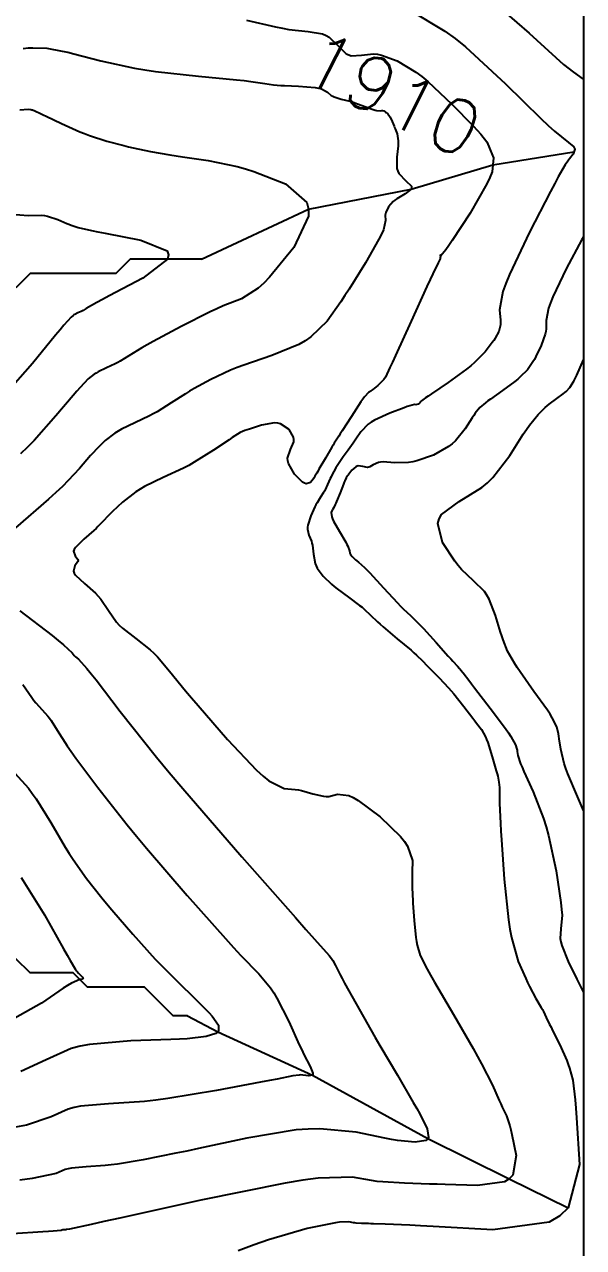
# Model space of a CAD drawing. Header units: metres. Extents: x 837117 to 838479, y 1189012 to 1191015.
# Drawn here: x 838437.4 to 838476.5, y 1189099.2 to 1189184.9 of the extents above; entities that cross this region are included whole.
import ezdxf

# ---------------------------------------------------------------- set-up
doc = ezdxf.new("R2010")
doc.units = ezdxf.units.M
doc.header["$LTSCALE"] = 0.3
for name, color, linetype in [('COTAS 10', 1, 'Continuous'), ('COTAS INT', 252, 'Continuous'), ('DRENAJE', 5, 'Continuous'), ('MARCO IMP', 130, 'Continuous')]:
    doc.layers.add(name, color=color, linetype=linetype)
doc.styles.get("Standard").update_dxf_attribs({"font": 'simplex.shx'})

msp = doc.modelspace()

# ---------------------------------------------------------------- linework, layer by layer
at = {"layer": 'COTAS 10'}
msp.add_lwpolyline([(838452.934, 1189185.171), (838454.958, 1189184.704), (838455.442, 1189184.611), (838455.893, 1189184.535), (838457.245, 1189184.39), (838458.259, 1189184.211), (838458.496, 1189184.112), (838458.715, 1189183.992), (838459.348, 1189183.382), (838459.909, 1189182.826), (838460.082, 1189182.742), (838460.263, 1189182.687), (838460.98, 1189182.736), (838461.83, 1189182.824), (838462.094, 1189182.793), (838462.371, 1189182.738), (838463.474, 1189182.339), (838464.783, 1189181.533), (838465.19, 1189181.222), (838465.615, 1189180.873), (838467.308, 1189179.292), (838468.789, 1189177.774), (838469.079, 1189177.464), (838469.318, 1189177.202), (838469.751, 1189176.656), (838469.878, 1189176.341), (838469.925, 1189176.226), (838469.976, 1189176.098), (838470.204, 1189175.535), (838470.112, 1189174.549), (838469.963, 1189174.155), (838469.759, 1189173.709), (838468.576, 1189171.66), (838467.33, 1189169.75), (838467.087, 1189169.39), (838466.889, 1189169.104), (838466.54, 1189168.686), (838466.498, 1189168.715), (838466.492, 1189168.712), (838466.489, 1189168.704), (838466.5, 1189168.634), (838466.493, 1189168.505), (838466.48, 1189168.459), (838466.461, 1189168.41), (838466.348, 1189168.195), (838465.967, 1189167.42), (838465.779, 1189167.017), (838465.554, 1189166.532), (838464.443, 1189164.1), (838463.35, 1189161.695), (838463.137, 1189161.226), (838462.963, 1189160.844), (838462.659, 1189160.176), (838462.544, 1189160.021), (838462.49, 1189159.963), (838462.426, 1189159.897), (838462.112, 1189159.6), (838461.782, 1189159.315), (838461.707, 1189159.256), (838461.64, 1189159.206), (838461.458, 1189159.097), (838461.195, 1189158.809), (838461.076, 1189158.646), (838460.938, 1189158.447), (838460.271, 1189157.427), (838459.625, 1189156.41), (838459.498, 1189156.212), (838459.395, 1189156.05), (838459.213, 1189155.77), (838459.077, 1189155.55), (838459.002, 1189155.426), (838458.912, 1189155.275), (838458.456, 1189154.501), (838458.003, 1189153.727), (838457.915, 1189153.576), (838457.844, 1189153.453), (838457.721, 1189153.234), (838457.664, 1189153.141), (838457.633, 1189153.097), (838457.596, 1189153.045), (838457.41, 1189152.79), (838457.101, 1189152.696), (838456.988, 1189152.745), (838456.862, 1189152.827), (838456.303, 1189153.395), (838455.871, 1189154.132), (838455.824, 1189154.321), (838455.809, 1189154.502), (838456.017, 1189155.102), (838456.254, 1189155.658), (838456.256, 1189155.811), (838456.232, 1189155.965), (838455.916, 1189156.521), (838455.321, 1189156.905), (838455.12, 1189156.951), (838454.903, 1189156.97), (838453.991, 1189156.821), (838453.145, 1189156.547), (838452.971, 1189156.488), (838452.822, 1189156.436), (838452.499, 1189156.308), (838452.117, 1189156.066), (838451.931, 1189155.943), (838451.709, 1189155.795), (838450.619, 1189155.055), (838449.279, 1189154.213), (838448.901, 1189154.001), (838448.519, 1189153.798), (838447.113, 1189153.139), (838445.806, 1189152.511), (838445.486, 1189152.327), (838445.185, 1189152.138), (838444.252, 1189151.421), (838443.549, 1189150.763), (838443.394, 1189150.611), (838443.256, 1189150.473), (838442.899, 1189150.087), (838442.542, 1189149.713), (838442.404, 1189149.584), (838442.25, 1189149.444), (838441.55, 1189148.842), (838440.963, 1189148.251), (838440.88, 1189148.118), (838440.83, 1189147.997), (838440.938, 1189147.67), (838441.138, 1189147.415), (838441.148, 1189147.339), (838441.137, 1189147.262), (838440.931, 1189146.964), (838440.829, 1189146.585), (838440.883, 1189146.456), (838440.973, 1189146.318), (838441.598, 1189145.73), (838442.377, 1189145.041), (838442.564, 1189144.837), (838442.738, 1189144.629), (838443.266, 1189143.832), (838443.831, 1189143.025), (838444.029, 1189142.81), (838444.246, 1189142.598), (838445.179, 1189141.867), (838446.183, 1189141.088), (838446.444, 1189140.848), (838446.698, 1189140.596), (838447.553, 1189139.598), (838448.664, 1189138.213), (838449.079, 1189137.718), (838449.54, 1189137.174), (838451.592, 1189134.806), (838453.636, 1189132.646), (838454.092, 1189132.234), (838454.5, 1189131.901), (838455.577, 1189131.371), (838456.349, 1189131.311), (838456.565, 1189131.275), (838456.782, 1189131.231), (838457.575, 1189131.001), (838458.325, 1189130.823), (838458.516, 1189130.811), (838458.699, 1189130.816), (838459.298, 1189130.968), (838460.089, 1189130.882), (838460.394, 1189130.736), (838460.735, 1189130.538), (838462.277, 1189129.381), (838463.708, 1189127.999), (838463.98, 1189127.658), (838464.198, 1189127.336), (838464.537, 1189126.323), (838464.528, 1189125.505), (838464.527, 1189125.305), (838464.526, 1189125.116), (838464.526, 1189124.531), (838464.549, 1189123.853), (838464.562, 1189123.606), (838464.578, 1189123.333), (838464.66, 1189122.135), (838464.787, 1189120.927), (838464.831, 1189120.649), (838464.879, 1189120.395), (838465.083, 1189119.682), (838465.578, 1189118.711), (838465.809, 1189118.296), (838466.082, 1189117.816), (838467.405, 1189115.554), (838468.79, 1189113.162), (838469.102, 1189112.602), (838469.382, 1189112.085), (838470.134, 1189110.584), (838470.619, 1189109.519), (838470.731, 1189109.277), (838470.833, 1189109.058), (838471.12, 1189108.455), (838471.361, 1189107.751), (838471.434, 1189107.468), (838471.509, 1189107.146), (838471.801, 1189105.665), (838471.574, 1189104.29), (838471.322, 1189104.034), (838470.988, 1189103.833), (838469.098, 1189103.56), (838466.839, 1189103.635), (838466.273, 1189103.653), (838465.731, 1189103.67), (838463.989, 1189103.722), (838462.471, 1189103.816), (838462.071, 1189103.859), (838461.68, 1189103.91), (838460.342, 1189104.156), (838457.938, 1189104.087), (838456.875, 1189103.94), (838455.639, 1189103.738), (838449.742, 1189102.543), (838444.06, 1189101.284), (838442.959, 1189101.04), (838442.064, 1189100.843), (838440.541, 1189100.51), (838440.37, 1189100.482), (838440.328, 1189100.476), (838440.289, 1189100.472), (838440.164, 1189100.463), (838440.066, 1189100.455), (838440.043, 1189100.45), (838440.023, 1189100.445), (838439.964, 1189100.418), (838439.414, 1189100.363), (838439.084, 1189100.34), (838438.677, 1189100.313), (838436.565, 1189100.188)], dxfattribs=at)
at = {"layer": 'COTAS INT'}
for points in [[(838470.119, 1189186.512), (838472.705, 1189184.266), (838475.123, 1189182.075), (838475.804, 1189181.544), (838476.488, 1189181.047), (838476.514, 1189181.031)], [(838464.399, 1189185.854), (838466.813, 1189184.414), (838467.525, 1189183.885), (838468.257, 1189183.3), (838471.06, 1189180.718), (838473.517, 1189178.294), (838474.031, 1189177.808), (838474.473, 1189177.402), (838475.468, 1189176.608), (838475.835, 1189176.319), (838475.882, 1189176.233), (838475.904, 1189176.143), (838475.786, 1189175.795), (838475.533, 1189175.459), (838475.471, 1189175.376), (838475.412, 1189175.299), (838475.226, 1189175.058), (838474.745, 1189174.205), (838474.5, 1189173.742), (838474.206, 1189173.18), (838472.741, 1189170.33), (838471.335, 1189167.37), (838471.078, 1189166.738), (838470.879, 1189166.188), (838470.638, 1189164.881), (838470.711, 1189164.177), (838470.71, 1189164.007), (838470.7, 1189163.849), (838470.587, 1189163.368), (838470.334, 1189162.904), (838470.237, 1189162.755), (838470.127, 1189162.598), (838469.632, 1189161.96), (838468.886, 1189161.207), (838468.618, 1189160.978), (838468.325, 1189160.74), (838467.044, 1189159.806), (838465.872, 1189159.004), (838465.647, 1189158.849), (838465.465, 1189158.724), (838465.166, 1189158.515), (838465.144, 1189158.487), (838465.137, 1189158.477), (838465.129, 1189158.465), (838465.095, 1189158.411), (838465.048, 1189158.353), (838465.032, 1189158.338), (838465.014, 1189158.325), (838464.94, 1189158.283), (838464.85, 1189158.255), (838464.823, 1189158.251), (838464.796, 1189158.249), (838464.687, 1189158.254), (838464.352, 1189158.171), (838464.181, 1189158.113), (838463.976, 1189158.04), (838462.953, 1189157.652), (838461.886, 1189157.156), (838461.653, 1189157.016), (838461.448, 1189156.874), (838460.933, 1189156.351), (838460.591, 1189155.832), (838460.495, 1189155.693), (838460.397, 1189155.555), (838460.039, 1189155.075), (838459.688, 1189154.598), (838459.594, 1189154.463), (838459.503, 1189154.325), (838459.187, 1189153.817), (838458.912, 1189153.324), (838458.846, 1189153.197), (838458.785, 1189153.073), (838458.601, 1189152.659), (838458.432, 1189152.286), (838458.38, 1189152.188), (838458.326, 1189152.092), (838458.111, 1189151.767), (838457.866, 1189151.378), (838457.793, 1189151.242), (838457.717, 1189151.095), (838457.424, 1189150.459), (838457.217, 1189149.816), (838457.196, 1189149.664), (838457.191, 1189149.523), (838457.301, 1189149.106), (838457.477, 1189148.695), (838457.514, 1189148.557), (838457.544, 1189148.409), (838457.61, 1189147.79), (838457.734, 1189147.133), (838457.802, 1189146.962), (838457.885, 1189146.795), (838458.303, 1189146.232), (838458.886, 1189145.683), (838459.073, 1189145.525), (838459.27, 1189145.364), (838460.074, 1189144.764), (838460.842, 1189144.198), (838461.017, 1189144.059), (838461.175, 1189143.927), (838461.609, 1189143.516), (838462.096, 1189143.043), (838462.286, 1189142.872), (838462.501, 1189142.684), (838463.48, 1189141.861), (838464.444, 1189141.054), (838464.649, 1189140.875), (838464.827, 1189140.717), (838465.249, 1189140.307), (838465.577, 1189139.955), (838465.696, 1189139.833), (838465.827, 1189139.699), (838466.403, 1189139.127), (838467.069, 1189138.427), (838467.257, 1189138.213), (838467.446, 1189137.99), (838468.145, 1189137.111), (838468.766, 1189136.292), (838468.906, 1189136.108), (838469.032, 1189135.941), (838469.375, 1189135.491), (838469.645, 1189134.998), (838469.726, 1189134.804), (838469.809, 1189134.585), (838470.13, 1189133.589), (838470.406, 1189132.611), (838470.462, 1189132.404), (838470.508, 1189132.225), (838470.598, 1189131.808), (838470.624, 1189131.436), (838470.629, 1189131.285), (838470.634, 1189131.112), (838470.645, 1189130.315), (838470.697, 1189128.934), (838470.727, 1189128.394), (838470.765, 1189127.786), (838470.958, 1189125.019), (838471.256, 1189122.18), (838471.359, 1189121.526), (838471.471, 1189120.929), (838471.951, 1189119.252), (838472.467, 1189118.063), (838472.603, 1189117.774), (838472.734, 1189117.503), (838473.181, 1189116.672), (838473.552, 1189116.032), (838473.635, 1189115.882), (838473.71, 1189115.744), (838473.911, 1189115.343), (838474.144, 1189114.85), (838474.239, 1189114.654), (838474.347, 1189114.432), (838474.847, 1189113.414), (838475.344, 1189112.313), (838475.451, 1189112.038), (838475.544, 1189111.775), (838475.767, 1189110.936), (838475.919, 1189109.573), (838475.968, 1189108.981), (838476.019, 1189108.295), (838476.227, 1189105.044), (838475.435, 1189101.995), (838474.856, 1189101.436), (838474.121, 1189101.002), (838470.165, 1189100.468), (838465.985, 1189100.696), (838465.109, 1189100.742), (838464.354, 1189100.78), (838462.643, 1189100.859), (838461.83, 1189100.886), (838461.641, 1189100.893), (838461.469, 1189100.898), (838460.978, 1189100.913), (838460.606, 1189100.936), (838460.508, 1189100.947), (838460.412, 1189100.959), (838460.084, 1189101.019), (838459.447, 1189100.992), (838459.157, 1189100.949), (838458.817, 1189100.892), (838457.178, 1189100.556), (838454.475, 1189099.755), (838453.464, 1189099.404), (838452.341, 1189098.997)], [(838437.308, 1189183.202), (838437.661, 1189183.232), (838437.989, 1189183.249), (838438.964, 1189183.218), (838440.037, 1189183.019), (838440.426, 1189182.931), (838440.856, 1189182.828), (838442.741, 1189182.341), (838445.094, 1189181.82), (838445.819, 1189181.696), (838446.574, 1189181.582), (838449.567, 1189181.246), (838452.224, 1189181.001), (838452.769, 1189180.945), (838453.23, 1189180.894), (838454.205, 1189180.751), (838454.831, 1189180.652), (838455.072, 1189180.629), (838455.343, 1189180.608), (838455.598, 1189180.596), (838456.566, 1189180.546), (838457.741, 1189180.453), (838457.98, 1189180.412), (838458.183, 1189180.365), (838458.606, 1189180.141), (838458.864, 1189179.905), (838458.963, 1189179.85), (838459.073, 1189179.8), (838459.568, 1189179.657), (838460.168, 1189179.509), (838460.344, 1189179.456), (838460.524, 1189179.397), (838461.209, 1189179.141), (838461.807, 1189178.915), (838461.932, 1189178.876), (838462.039, 1189178.846), (838462.281, 1189178.821), (838462.4, 1189178.846), (838462.43, 1189178.848), (838462.458, 1189178.847), (838462.549, 1189178.824), (838462.641, 1189178.767), (838462.669, 1189178.746), (838462.699, 1189178.721), (838462.817, 1189178.611), (838462.942, 1189178.451), (838462.977, 1189178.394), (838463.011, 1189178.333), (838463.132, 1189178.071), (838463.257, 1189177.76), (838463.293, 1189177.668), (838463.329, 1189177.574), (838463.467, 1189177.214), (838463.552, 1189176.737), (838463.555, 1189176.587), (838463.555, 1189176.569), (838463.549, 1189176.385), (838463.454, 1189175.592), (838463.458, 1189174.793), (838463.514, 1189174.605), (838463.594, 1189174.433), (838464.083, 1189173.933), (838464.47, 1189173.546), (838464.486, 1189173.445), (838464.462, 1189173.346), (838464.045, 1189173.008), (838463.454, 1189172.674), (838463.32, 1189172.576), (838463.198, 1189172.477), (838462.866, 1189172.099), (838462.685, 1189171.716), (838462.658, 1189171.613), (838462.642, 1189171.512), (838462.669, 1189171.156), (838462.51, 1189170.487), (838462.376, 1189170.189), (838462.203, 1189169.841), (838461.257, 1189168.176), (838460.116, 1189166.342), (838459.821, 1189165.889), (838459.534, 1189165.458), (838458.576, 1189164.097), (838457.434, 1189162.994), (838457.033, 1189162.725), (838456.595, 1189162.472), (838454.704, 1189161.693), (838452.751, 1189161.026), (838452.273, 1189160.843), (838451.823, 1189160.662), (838450.426, 1189160.015), (838449.26, 1189159.374), (838448.955, 1189159.195), (838448.659, 1189159.017), (838447.654, 1189158.368), (838446.686, 1189157.76), (838446.412, 1189157.607), (838446.136, 1189157.46), (838445.12, 1189156.984), (838444.176, 1189156.53), (838443.945, 1189156.397), (838443.728, 1189156.261), (838443.053, 1189155.743), (838442.419, 1189155.113), (838442.227, 1189154.906), (838442.027, 1189154.685), (838441.249, 1189153.773), (838440.058, 1189152.526), (838439.599, 1189152.095), (838439.084, 1189151.627), (838436.759, 1189149.626)], [(838437.077, 1189178.909), (838437.653, 1189178.956), (838437.853, 1189178.919), (838437.905, 1189178.905), (838437.956, 1189178.89), (838438.128, 1189178.822), (838438.512, 1189178.639), (838438.697, 1189178.55), (838438.916, 1189178.446), (838439.988, 1189177.932), (838441.26, 1189177.368), (838441.605, 1189177.232), (838441.946, 1189177.103), (838443.151, 1189176.711), (838444.341, 1189176.396), (838444.672, 1189176.316), (838445.005, 1189176.239), (838446.216, 1189175.987), (838447.576, 1189175.749), (838448.003, 1189175.68), (838448.453, 1189175.609), (838450.258, 1189175.346), (838452.273, 1189174.929), (838452.855, 1189174.763), (838453.448, 1189174.574), (838455.672, 1189173.708), (838457.153, 1189172.409), (838457.277, 1189171.947), (838457.276, 1189171.442), (838456.237, 1189169.248), (838454.55, 1189167.188), (838454.14, 1189166.767), (838453.755, 1189166.411), (838452.572, 1189165.666), (838451.303, 1189165.171), (838450.865, 1189164.974), (838450.388, 1189164.75), (838448.353, 1189163.723), (838446.402, 1189162.681), (838445.98, 1189162.448), (838445.608, 1189162.239), (838444.689, 1189161.682), (838444.092, 1189161.307), (838443.924, 1189161.213), (838443.754, 1189161.122), (838443.128, 1189160.829), (838442.546, 1189160.549), (838442.404, 1189160.467), (838442.27, 1189160.383), (838441.854, 1189160.064), (838441.288, 1189159.463), (838441.059, 1189159.201), (838440.799, 1189158.898), (838439.598, 1189157.459), (838438.069, 1189155.751), (838437.602, 1189155.279), (838437.115, 1189154.807)], [(838436.49, 1189171.597), (838437.66, 1189171.503), (838438.569, 1189171.518), (838438.799, 1189171.494), (838439.019, 1189171.458), (838439.737, 1189171.224), (838440.352, 1189170.946), (838440.507, 1189170.883), (838440.657, 1189170.824), (838441.144, 1189170.661), (838442.089, 1189170.448), (838442.527, 1189170.358), (838443.042, 1189170.255), (838445.538, 1189169.774), (838447.383, 1189169.021), (838447.487, 1189168.748), (838447.415, 1189168.446), (838445.685, 1189167.119), (838443.325, 1189165.873), (838442.855, 1189165.623), (838442.466, 1189165.413), (838441.724, 1189164.995), (838441.499, 1189164.854), (838441.371, 1189164.784), (838441.135, 1189164.674), (838440.916, 1189164.568), (838440.862, 1189164.538), (838440.812, 1189164.506), (838440.655, 1189164.386), (838440.157, 1189163.812), (838439.891, 1189163.495), (838439.57, 1189163.11), (838437.948, 1189161.144), (838436.081, 1189158.977)], [(838476.514, 1189170), (838476.406, 1189169.814), (838475.301, 1189167.753), (838474.369, 1189165.792), (838474.199, 1189165.373), (838474.066, 1189165.008), (838473.907, 1189164.142), (838473.907, 1189163.561), (838473.875, 1189163.376), (838473.83, 1189163.182), (838473.555, 1189162.393), (838473.187, 1189161.614), (838473.083, 1189161.424), (838472.978, 1189161.247), (838472.594, 1189160.701), (838472.088, 1189160.191), (838471.907, 1189160.035), (838471.708, 1189159.874), (838470.84, 1189159.24), (838469.997, 1189158.647), (838469.814, 1189158.511), (838469.652, 1189158.387), (838469.25, 1189158.042), (838468.935, 1189157.652), (838468.828, 1189157.5), (838468.713, 1189157.329), (838468.226, 1189156.552), (838467.556, 1189155.722), (838467.325, 1189155.518), (838467.074, 1189155.324), (838466.006, 1189154.716), (838464.86, 1189154.308), (838464.56, 1189154.241), (838464.269, 1189154.194), (838463.281, 1189154.188), (838462.484, 1189154.242), (838462.313, 1189154.232), (838462.164, 1189154.212), (838461.803, 1189154.049), (838461.558, 1189153.887), (838461.481, 1189153.867), (838461.4, 1189153.859), (838461.079, 1189153.918), (838460.75, 1189153.959), (838460.665, 1189153.938), (838460.583, 1189153.903), (838460.309, 1189153.663), (838460.093, 1189153.381), (838460.047, 1189153.32), (838460.008, 1189153.266), (838459.918, 1189153.133), (838459.82, 1189152.921), (838459.777, 1189152.817), (838459.726, 1189152.693), (838459.481, 1189152.084), (838459.234, 1189151.475), (838459.182, 1189151.352), (838459.137, 1189151.249), (838459.032, 1189151.041), (838458.969, 1189150.941), (838458.951, 1189150.906), (838458.931, 1189150.868), (838458.856, 1189150.705), (838458.897, 1189150.387), (838458.951, 1189150.252), (838459.024, 1189150.095), (838459.439, 1189149.36), (838459.872, 1189148.625), (838459.955, 1189148.469), (838460.023, 1189148.334), (838460.134, 1189148.019), (838460.167, 1189147.847), (838460.184, 1189147.802), (838460.206, 1189147.758), (838460.315, 1189147.611), (838460.468, 1189147.467), (838460.517, 1189147.425), (838460.569, 1189147.383), (838460.78, 1189147.226), (838461.184, 1189146.853), (838461.359, 1189146.675), (838461.56, 1189146.464), (838462.511, 1189145.434), (838463.49, 1189144.374), (838463.71, 1189144.145), (838463.906, 1189143.944), (838464.43, 1189143.452), (838464.931, 1189142.979), (838465.113, 1189142.789), (838465.315, 1189142.575), (838466.202, 1189141.591), (838467.045, 1189140.639), (838467.219, 1189140.444), (838467.367, 1189140.279), (838467.688, 1189139.934), (838467.844, 1189139.77), (838467.888, 1189139.72), (838467.932, 1189139.668), (838468.095, 1189139.463), (838468.485, 1189138.951), (838468.673, 1189138.706), (838468.894, 1189138.416), (838469.981, 1189136.996), (838471.052, 1189135.561), (838471.264, 1189135.261), (838471.439, 1189135.004), (838471.766, 1189134.43), (838471.842, 1189134.133), (838471.86, 1189134.051), (838471.877, 1189133.97), (838471.924, 1189133.675), (838472.109, 1189133.109), (838472.212, 1189132.856), (838472.338, 1189132.561), (838472.981, 1189131.147), (838473.709, 1189129.274), (838473.889, 1189128.688), (838474.059, 1189128.074), (838474.595, 1189125.615), (838474.936, 1189123.38), (838474.983, 1189122.907), (838475.01, 1189122.498), (838474.937, 1189121.545), (838474.89, 1189120.864), (838474.933, 1189120.627), (838474.999, 1189120.367), (838475.443, 1189119.253), (838476.046, 1189118.019), (838476.215, 1189117.685), (838476.383, 1189117.354), (838476.514, 1189117.104)], [(838476.514, 1189129.821), (838476.103, 1189130.82), (838475.415, 1189132.405), (838475.275, 1189132.777), (838475.158, 1189133.12), (838474.915, 1189134.117), (838474.813, 1189134.85), (838474.784, 1189135.025), (838474.754, 1189135.189), (838474.644, 1189135.682), (838474.331, 1189136.317), (838474.173, 1189136.57), (838473.985, 1189136.857), (838473.049, 1189138.17), (838472.075, 1189139.536), (838471.863, 1189139.855), (838471.675, 1189140.148), (838471.206, 1189140.994), (838470.89, 1189141.789), (838470.799, 1189142.051), (838470.707, 1189142.329), (838470.363, 1189143.485), (838469.912, 1189144.631), (838469.752, 1189144.903), (838469.578, 1189145.157), (838468.821, 1189145.912), (838467.97, 1189146.707), (838467.735, 1189146.986), (838467.501, 1189147.29), (838466.658, 1189148.6), (838466.323, 1189149.939), (838466.409, 1189150.261), (838466.572, 1189150.563), (838467.804, 1189151.478), (838469.405, 1189152.445), (838469.801, 1189152.779), (838470.176, 1189153.142), (838471.357, 1189154.693), (838472.297, 1189156.192), (838472.519, 1189156.523), (838472.725, 1189156.816), (838473.334, 1189157.569), (838473.839, 1189158.05), (838473.98, 1189158.173), (838474.122, 1189158.29), (838474.636, 1189158.675), (838475.091, 1189159.007), (838475.196, 1189159.092), (838475.291, 1189159.174), (838475.557, 1189159.442), (838475.829, 1189159.895), (838475.929, 1189160.094), (838476.039, 1189160.324), (838476.514, 1189161.396)], [(838437.081, 1189143.807), (838439.326, 1189142.074), (838439.763, 1189141.727), (838440.12, 1189141.438), (838440.744, 1189140.873), (838440.873, 1189140.689), (838440.918, 1189140.64), (838440.967, 1189140.592), (838441.18, 1189140.425), (838441.772, 1189139.767), (838442.061, 1189139.409), (838442.404, 1189138.974), (838444.092, 1189136.771), (838446.64, 1189133.567), (838447.524, 1189132.502), (838448.485, 1189131.36), (838452.604, 1189126.593), (838456.355, 1189122.325), (838457.085, 1189121.497), (838457.681, 1189120.823), (838458.72, 1189119.666), (838458.887, 1189119.466), (838458.934, 1189119.395), (838458.981, 1189119.316), (838459.152, 1189118.977), (838459.48, 1189118.33), (838459.626, 1189118.057), (838459.796, 1189117.745), (838460.608, 1189116.279), (838461.639, 1189114.463), (838461.947, 1189113.929), (838462.265, 1189113.381), (838463.494, 1189111.291), (838464.601, 1189109.391), (838464.842, 1189108.962), (838465.054, 1189108.576), (838465.585, 1189107.535), (838465.666, 1189106.926), (838465.595, 1189106.813), (838465.484, 1189106.723), (838464.746, 1189106.596), (838463.501, 1189106.72), (838463.07, 1189106.788), (838462.602, 1189106.871), (838460.6, 1189107.292), (838458.061, 1189107.545), (838457.255, 1189107.522), (838456.404, 1189107.458), (838452.956, 1189106.892), (838449.567, 1189106.154), (838448.752, 1189105.981), (838447.991, 1189105.823), (838445.692, 1189105.369), (838443.897, 1189105.072), (838443.455, 1189105.013), (838443.037, 1189104.964), (838441.723, 1189104.873), (838440.696, 1189104.785), (838440.457, 1189104.739), (838440.239, 1189104.683), (838439.618, 1189104.4), (838437.947, 1189104.05), (838437.066, 1189103.952)], [(838437.274, 1189138.661), (838437.904, 1189137.749), (838438.057, 1189137.544), (838438.201, 1189137.361), (838438.645, 1189136.872), (838439.038, 1189136.438), (838439.15, 1189136.29), (838439.263, 1189136.129), (838439.684, 1189135.445), (838440.382, 1189134.366), (838440.669, 1189133.956), (838440.997, 1189133.498), (838442.524, 1189131.44), (838444.576, 1189128.837), (838445.236, 1189128.035), (838445.935, 1189127.198), (838448.792, 1189123.878), (838451.455, 1189120.875), (838452.032, 1189120.237), (838452.54, 1189119.683), (838453.797, 1189118.382), (838454.608, 1189117.411), (838454.834, 1189117.066), (838455.062, 1189116.687), (838455.891, 1189115.042), (838456.629, 1189113.427), (838456.799, 1189113.067), (838456.954, 1189112.745), (838457.389, 1189111.896), (838457.578, 1189111.43), (838457.579, 1189111.35), (838457.556, 1189111.29), (838457.288, 1189111.249), (838456.863, 1189111.306), (838456.743, 1189111.308), (838456.621, 1189111.304), (838456.17, 1189111.241), (838455.074, 1189111.024), (838454.545, 1189110.923), (838453.918, 1189110.804), (838450.842, 1189110.227), (838447.424, 1189109.662), (838446.582, 1189109.549), (838445.785, 1189109.457), (838443.283, 1189109.283), (838441.325, 1189109.116), (838440.871, 1189109.028), (838440.455, 1189108.921), (838439.273, 1189108.382), (838437.539, 1189107.797), (838436.776, 1189107.661)], [(838436.723, 1189132.434), (838437.672, 1189131.386), (838437.943, 1189131.027), (838438.217, 1189130.638), (838439.237, 1189128.984), (838440.255, 1189127.259), (838440.529, 1189126.824), (838440.8, 1189126.408), (838441.747, 1189125.062), (838442.806, 1189123.72), (838443.146, 1189123.306), (838443.507, 1189122.874), (838444.98, 1189121.162), (838446.554, 1189119.425), (838446.979, 1189118.977), (838447.399, 1189118.544), (838450.075, 1189115.921), (838450.321, 1189115.657), (838450.531, 1189115.42), (838450.979, 1189114.786), (838450.973, 1189114.385), (838450.896, 1189114.295), (838450.787, 1189114.213), (838450.121, 1189113.991), (838448.777, 1189113.846), (838448.241, 1189113.812), (838447.633, 1189113.781), (838444.842, 1189113.693), (838441.954, 1189113.447), (838441.285, 1189113.316), (838440.672, 1189113.159), (838438.927, 1189112.364), (838437.132, 1189111.545)], [(838437.172, 1189125.147), (838438.789, 1189122.524), (838440.128, 1189120.151), (838440.389, 1189119.692), (838440.602, 1189119.319), (838440.97, 1189118.685), (838441.035, 1189118.603), (838441.056, 1189118.577), (838441.078, 1189118.551), (838441.168, 1189118.447), (838441.271, 1189118.333), (838441.334, 1189118.27), (838441.455, 1189118.152), (838441.502, 1189118.055), (838441.487, 1189118.036), (838441.46, 1189118.021), (838441.261, 1189117.993), (838440.681, 1189117.737), (838440.413, 1189117.577), (838440.1, 1189117.38), (838438.581, 1189116.346), (838436.724, 1189115.292)]]:
    msp.add_lwpolyline(points, dxfattribs=at)
at = {"layer": 'DRENAJE'}
for p, q in [((838470.158, 1189175.042), (838475.845, 1189175.969)), ((838464.462, 1189173.346), (838470.158, 1189175.042)), ((838457.277, 1189171.947), (838464.462, 1189173.346)), ((838449.795, 1189168.433), (838457.277, 1189171.947)), ((838448.795, 1189115.451), (838450.935, 1189114.34)), ((838450.935, 1189114.34), (838457.556, 1189111.29)), ((838457.556, 1189111.29), (838465.63, 1189106.87)), ((838465.63, 1189106.87), (838471.322, 1189104.034)), ((838471.322, 1189104.034), (838475.435, 1189101.995))]:
    msp.add_line(p, q, dxfattribs=at)
for points in [[(838449.795, 1189168.433, 0), (838448.795, 1189168.433, 0), (838447.796, 1189168.433, 0), (838446.796, 1189168.433, 0), (838445.796, 1189168.433, 0), (838444.797, 1189168.433, 0), (838443.797, 1189167.433, 0), (838442.797, 1189167.433, 0), (838441.798, 1189167.433, 0), (838440.798, 1189167.433, 0), (838439.798, 1189167.433, 0), (838438.799, 1189167.433, 0), (838437.799, 1189167.433, 0), (838436.799, 1189166.434, 0)], [(838448.795, 1189115.451, 0), (838447.796, 1189115.451, 0), (838446.796, 1189116.45, 0), (838445.796, 1189117.45, 0), (838444.797, 1189117.45, 0), (838443.797, 1189117.45, 0), (838442.797, 1189117.45, 0), (838441.798, 1189117.45, 0), (838440.798, 1189118.45, 0), (838439.798, 1189118.45, 0), (838438.799, 1189118.45, 0), (838437.799, 1189118.45, 0), (838436.799, 1189119.449, 0)]]:
    msp.add_polyline3d(points, dxfattribs=at)
at = {"layer": 'MARCO IMP'}
msp.add_lwpolyline([(837116.514, 1189053.872), (837116.514, 1191013.872), (838476.514, 1191013.872), (838476.514, 1189053.872), (837116.514, 1189053.872)], dxfattribs=at)

# ---------------------------------------------------------------- texts
at = {"layer": 'COTAS 10', "insert": (838456.473, 1189181.218), "char_height": 3.8, "attachment_point": 7, "rotation": 333.26307}
msp.add_mtext('1910', dxfattribs=at)

doc.saveas('drawing.dxf')
